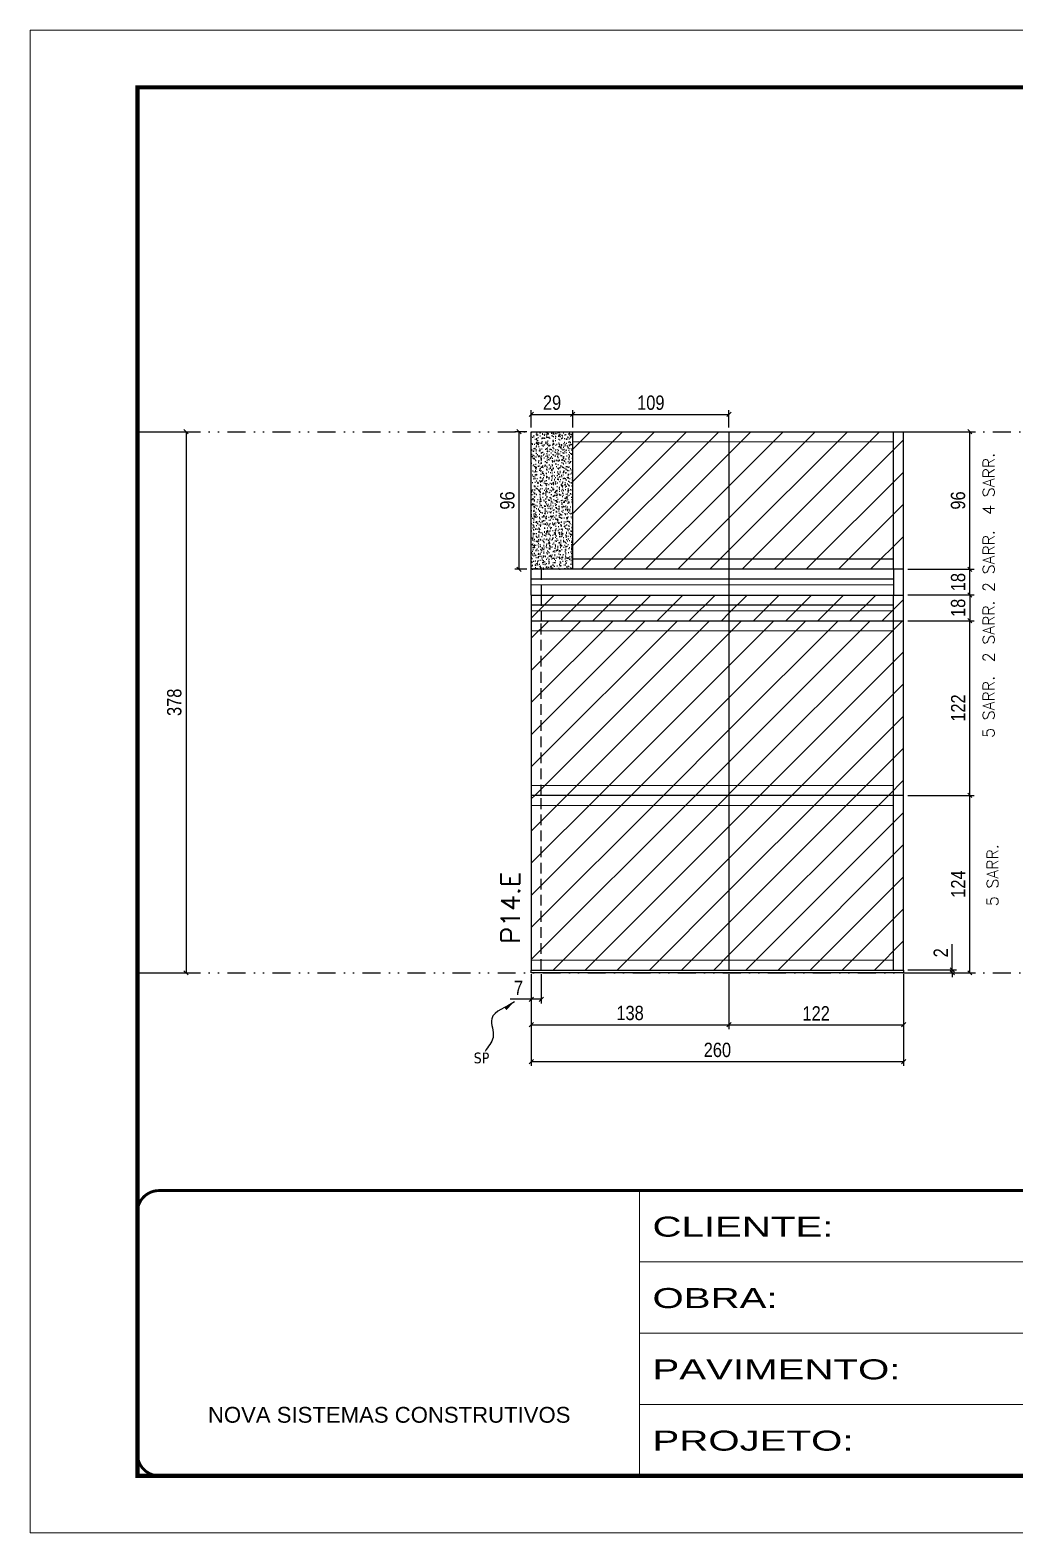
# Model space of a CAD drawing. Extents: x 2949 to 9203, y -16089 to 12527.
# Drawn here: x 2949 to 3637, y -4603 to -3553 of the extents above; entities that cross this region are included whole.
import ezdxf

# ---------------------------------------------------------------- set-up
doc = ezdxf.new("R2010")
doc.units = 0
for name, pattern in [('CONTINUO', [0]), ('DASHED', [0.75, 0.5, -0.25]), ('DIVIDE2', [0.625, 0.25, -0.125, 0, -0.125, 0, -0.125]), ('HIDDEN', [0.375, 0.25, -0.125])]:
    doc.linetypes.add(name, pattern=pattern)
for name, color, linetype in [('COTA', 241, 'Continuous'), ('Nível', 160, 'Continuous'), ('Painéis', 200, 'Continuous'), ('SARR_2.2x7', 40, 'Continuous'), ('Sarrafo de Pressão', 42, 'HIDDEN'), ('texto', 7, 'Continuous')]:
    doc.layers.add(name, color=color, linetype=linetype)
for name, color, linetype, lineweight in [('Folhas', 255, 'Continuous', 9), ('Hachura', 251, 'Continuous', 9), ('Sarr 2.2x7', 40, 'Continuous', 9), ('SARRAFO DE PRESSAO', 251, 'DASHED', 9), ('Texto Seção', 7, 'Continuous', 15)]:
    doc.layers.add(name, color=color, linetype=linetype, lineweight=lineweight)
doc.styles.add('ARIAL', font='arial.ttf')
doc.styles.add('COTA TECNICA', font='techl___.ttf', dxfattribs={"height": 10})
doc.styles.add('COTA TECNICA-50', font='techl___.ttf', dxfattribs={"height": 10})
doc.styles.add('REGUA-120', font='ROMANS.shx', dxfattribs={"height": 15})
doc.styles.add('ROMANS', font='romans.shx')
doc.styles.get("Standard").update_dxf_attribs({"font": 'arial.ttf'})
doc.styles.add('Tecnologia', font='')
doc.styles.get('Tecnologia').set_extended_font_data('Forgotten Futurist')
doc.dimstyles.new('COTA PAINEL-50', dxfattribs={"dimtxt": 10, "dimasz": 3, "dimexe": 3, "dimexo": 3, "dimgap": 3, "dimtad": 1, "dimdec": 1, "dimzin": 12, "dimdsep": 46, "dimtxsty": 'COTA TECNICA-50', "dimblk1": 'OBLIQUE', "dimblk2": 'OBLIQUE', "dimsah": 1, "dimcen": 0.9, "dimclrd": 4, "dimclre": 4, "dimclrt": 240, "dimadec": 1, "dimazin": 3, "dimtfac": 1, "dimtdec": 1, "dimtmove": 0, "dimatfit": 3, "dimfxl": 1, "dimtolj": 1, "dimtzin": 12, "dimarcsym": 0})
doc.dimstyles.new('PAINEL', dxfattribs={"dimtxt": 10, "dimasz": 3, "dimexe": 3, "dimexo": 3, "dimgap": 3, "dimtad": 1, "dimdec": 1, "dimzin": 12, "dimdsep": 46, "dimtxsty": 'COTA TECNICA', "dimblk1": 'OBLIQUE', "dimblk2": 'OBLIQUE', "dimsah": 1, "dimcen": 0.9, "dimclrd": 4, "dimclre": 4, "dimclrt": 240, "dimadec": 1, "dimazin": 3, "dimtfac": 1, "dimtdec": 1, "dimtmove": 0, "dimatfit": 3, "dimfxl": 1, "dimtolj": 1, "dimtzin": 12, "dimarcsym": 0})
doc.dimstyles.get("Standard").update_dxf_attribs({"dimtxt": 0.18, "dimasz": 0.18, "dimexe": 0.18, "dimexo": 0.0625, "dimgap": 0.09, "dimtad": 0, "dimtih": 1, "dimtoh": 1, "dimdec": 4, "dimzin": 0, "dimdsep": 46, "dimtxsty": 'Standard', "dimcen": 0.09, "dimadec": 0, "dimazin": 0, "dimtfac": 1, "dimtdec": 4, "dimtofl": 0, "dimtmove": 0, "dimatfit": 3, "dimfxl": 1, "dimtolj": 1, "dimtzin": 0, "dimarcsym": 0})
pattern_1 = [(45, (-129255.467, -35347.797), (-11.2253202, 11.2253202), [])]
pattern_2 = [(45, (-2336.75, -2843.194), (-11.22532, 11.22532), [])]
pattern_3 = [(45, (0, 3445.725), (-11.22532, 11.22532), [])]

# ---------------------------------------------------------------- blocks, each defined once
blk = doc.blocks.new('9999999999')
at = {"color": 30, "linetype": 'CONTINUO'}
for p, q in [((98564.6, 34230.2), (98564.6, 34429.4)), ((98564.6, 34379.6), (99584, 34379.6)), ((98564.6, 34329.8), (99488, 34329.8)), ((98564.6, 34280), (99488, 34280))]:
    blk.add_line(p, q, dxfattribs=at)
at = {"color": 30, "linetype": 'CONTINUO', "const_width": 2}
blk.add_lwpolyline([(99584, 34230.2), (99584, 34414.4, 0.414214), (99569, 34429.4), (98229, 34429.4, 0.414214), (98214, 34414.4), (98214, 34245.2, 0.414214), (98229, 34230.2), (99584, 34230.2)], format="xyb", dxfattribs=at)
at = {"layer": 'Folhas'}
blk.add_lwpolyline([(98139, 34190.2), (99624, 34190.2), (99624, 35240.2), (98139, 35240.2)], close=True, dxfattribs=at)
at = {"layer": 'Folhas', "color": 30, "const_width": 3}
blk.add_lwpolyline([(98214, 34230.2), (99584, 34230.2), (99584, 35200.2), (98214, 35200.2)], close=True, dxfattribs=at)
at = {"color": 7, "linetype": 'Continuous', "ltscale": 5, "style": 'ARIAL'}
blk.add_text('NOVA SISTEMAS CONSTRUTIVOS', height=11.059, dxfattribs=at).set_placement((98263.2, 34267.2))
at = {"layer": 'Folhas', "color": 7, "style": 'Tecnologia', "width": 1.5}
for s, p in [('CLIENTE:', (98573.7, 34397.2)), ('OBRA:', (98573.7, 34347.3)), ('PAVIMENTO:', (98573.7, 34297.5)), ('PROJETO:', (98573.7, 34247.7))]:
    blk.add_text(s, height=14, dxfattribs=at).set_placement(p)
blk = doc.blocks.new('_Oblique')
at = {"color": 0, "linetype": 'ByBlock', "lineweight": -2}
blk.add_line((-0.5, -0.5), (0.5, 0.5), dxfattribs=at)
blk = doc.blocks.new('*D1753')
at = {"layer": 'COTA', "color": 4, "linetype": 'ByBlock', "lineweight": -2, "transparency": 16777216}
for p, q in [((3027, -3834), (3061, -3834)), ((3058, -3834), (3058, -4212)), ((3027, -4212), (3061, -4212))]:
    blk.add_line(p, q, dxfattribs=at)
at = {"layer": 'Defpoints', "color": 0, "linetype": 'ByBlock', "transparency": 16777216}
for p in [(3024, -3834), (3024, -4212), (3058, -4212)]:
    blk.add_point(p, dxfattribs=at)
at = {"layer": 'COTA', "color": 4, "linetype": 'ByBlock', "lineweight": -2, "transparency": 16777216, "xscale": 3, "yscale": 3, "zscale": 3}
for p, rotation in [((3058, -3834), 90), ((3058, -4212), 270)]:
    blk.add_blockref('_Oblique', p, dxfattribs=dict(at, rotation=rotation))
at = {"layer": 'COTA', "color": 240, "linetype": 'ByBlock', "transparency": 16777216, "insert": (3049.8, -4023), "char_height": 10, "attachment_point": 5, "rotation": 90, "style": 'COTA TECNICA'}
blk.add_mtext('\\A1;378', dxfattribs=at)
blk = doc.blocks.new('*D1742')
at = {"layer": 'COTA', "color": 4, "lineweight": -2, "transparency": 16777216}
for p, q in [((3299.1, -4213), (3299.1, -4277)), ((3559.1, -4213), (3559.1, -4277)), ((3299.1, -4274), (3559.1, -4274))]:
    blk.add_line(p, q, dxfattribs=at)
at = {"layer": 'Defpoints', "color": 0, "transparency": 16777216}
for p in [(3299.1, -4210), (3559.1, -4210), (3559.1, -4274)]:
    blk.add_point(p, dxfattribs=at)
at = {"layer": 'COTA', "color": 4, "lineweight": -2, "transparency": 16777216, "xscale": 3, "yscale": 3, "zscale": 3, "rotation": 180}
blk.add_blockref('_Oblique', (3299.1, -4274), dxfattribs=at)
at = {"layer": 'COTA', "color": 4, "lineweight": -2, "transparency": 16777216, "xscale": 3, "yscale": 3, "zscale": 3}
blk.add_blockref('_Oblique', (3559.1, -4274), dxfattribs=at)
at = {"layer": 'COTA', "color": 240, "transparency": 16777216, "insert": (3429.1, -4265.9), "char_height": 10, "attachment_point": 5, "style": 'COTA TECNICA'}
blk.add_mtext('\\A1;260', dxfattribs=at)
blk = doc.blocks.new('*D1743')
at = {"layer": 'COTA', "color": 4, "lineweight": -2, "transparency": 16777216}
for p, q in [((3299.1, -4215), (3299.1, -4233.5)), ((3306.1, -4213), (3306.1, -4233.5)), ((3299.1, -4230.5), (3284.4, -4230.5)), ((3306.1, -4230.5), (3299.1, -4230.5))]:
    blk.add_line(p, q, dxfattribs=at)
at = {"layer": 'Defpoints', "color": 0, "transparency": 16777216}
for p in [(3306.1, -4210), (3299.1, -4212), (3299.1, -4230.5)]:
    blk.add_point(p, dxfattribs=at)
at = {"layer": 'COTA', "color": 4, "lineweight": -2, "transparency": 16777216, "xscale": 3, "yscale": 3, "zscale": 3, "rotation": 180}
blk.add_blockref('_Oblique', (3299.1, -4230.5), dxfattribs=at)
at = {"layer": 'COTA', "color": 4, "lineweight": -2, "transparency": 16777216, "xscale": 3, "yscale": 3, "zscale": 3}
blk.add_blockref('_Oblique', (3306.1, -4230.5), dxfattribs=at)
at = {"layer": 'COTA', "color": 240, "transparency": 16777216, "insert": (3290.2, -4222.5), "char_height": 10, "attachment_point": 5, "style": 'COTA TECNICA-50'}
blk.add_mtext('\\A1;7', dxfattribs=at)
blk = doc.blocks.new('*D1744')
at = {"layer": 'COTA', "color": 4, "lineweight": -2, "transparency": 16777216}
for p, q in [((3562.1, -4088), (3608.4, -4088)), ((3605.4, -4212), (3605.4, -4088)), ((3562.1, -4212), (3608.4, -4212))]:
    blk.add_line(p, q, dxfattribs=at)
at = {"layer": 'Defpoints', "color": 0, "transparency": 16777216}
for p in [(3559.1, -4088), (3605.4, -4088), (3559.1, -4212)]:
    blk.add_point(p, dxfattribs=at)
at = {"layer": 'COTA', "color": 4, "lineweight": -2, "transparency": 16777216, "xscale": 3, "yscale": 3, "zscale": 3}
for p, rotation in [((3605.4, -4088), 90), ((3605.4, -4212), 270)]:
    blk.add_blockref('_Oblique', p, dxfattribs=dict(at, rotation=rotation))
at = {"layer": 'COTA', "color": 240, "transparency": 16777216, "insert": (3597.3, -4150), "char_height": 10, "attachment_point": 5, "rotation": 90, "style": 'COTA TECNICA-50'}
blk.add_mtext('\\A1;124', dxfattribs=at)
blk = doc.blocks.new('*D1745')
at = {"layer": 'COTA', "color": 4, "lineweight": -2, "transparency": 16777216}
for p, q in [((3593.1, -4210), (3593.1, -4191.9)), ((3562.1, -4210), (3596.1, -4210)), ((3593.1, -4212), (3593.1, -4210)), ((3562.1, -4212), (3596.1, -4212)), ((3593.1, -4212), (3593.1, -4215))]:
    blk.add_line(p, q, dxfattribs=at)
at = {"layer": 'Defpoints', "color": 0, "transparency": 16777216}
for p in [(3559.1, -4210), (3559.1, -4212), (3593.1, -4212)]:
    blk.add_point(p, dxfattribs=at)
at = {"layer": 'COTA', "color": 4, "lineweight": -2, "transparency": 16777216, "xscale": 3, "yscale": 3, "zscale": 3}
for p, rotation in [((3593.1, -4210), 270), ((3593.1, -4212), 90)]:
    blk.add_blockref('_Oblique', p, dxfattribs=dict(at, rotation=rotation))
at = {"layer": 'COTA', "color": 240, "transparency": 16777216, "insert": (3585.1, -4198), "char_height": 10, "attachment_point": 5, "rotation": 90, "style": 'COTA TECNICA-50'}
blk.add_mtext('\\A1;2', dxfattribs=at)
blk = doc.blocks.new('*D1746')
at = {"layer": 'COTA', "color": 4, "linetype": 'ByBlock', "lineweight": -2, "transparency": 16777216}
for p, q in [((3562.1, -3966), (3608.4, -3966)), ((3605.4, -4088), (3605.4, -3966)), ((3562.1, -4088), (3608.4, -4088))]:
    blk.add_line(p, q, dxfattribs=at)
at = {"layer": 'Defpoints', "color": 0, "linetype": 'ByBlock', "transparency": 16777216}
for p in [(3559.1, -3966), (3605.4, -3966), (3559.1, -4088)]:
    blk.add_point(p, dxfattribs=at)
at = {"layer": 'COTA', "color": 4, "linetype": 'ByBlock', "lineweight": -2, "transparency": 16777216, "xscale": 3, "yscale": 3, "zscale": 3}
for p, rotation in [((3605.4, -3966), 90), ((3605.4, -4088), 270)]:
    blk.add_blockref('_Oblique', p, dxfattribs=dict(at, rotation=rotation))
at = {"layer": 'COTA', "color": 240, "linetype": 'ByBlock', "transparency": 16777216, "insert": (3597.3, -4027), "char_height": 10, "attachment_point": 5, "rotation": 90, "style": 'COTA TECNICA'}
blk.add_mtext('\\A1;122', dxfattribs=at)
blk = doc.blocks.new('*D1754')
at = {"layer": 'COTA', "color": 4, "linetype": 'ByBlock', "lineweight": -2, "transparency": 16777216}
for p, q in [((3299.1, -4213), (3299.1, -4251.3)), ((3437.1, -4213), (3437.1, -4251.3)), ((3299.1, -4248.3), (3437.1, -4248.3))]:
    blk.add_line(p, q, dxfattribs=at)
at = {"layer": 'Defpoints', "color": 0, "linetype": 'ByBlock', "transparency": 16777216}
for p in [(3299.1, -4210), (3437.1, -4210), (3437.1, -4248.3)]:
    blk.add_point(p, dxfattribs=at)
at = {"layer": 'COTA', "color": 4, "linetype": 'ByBlock', "lineweight": -2, "transparency": 16777216, "xscale": 3, "yscale": 3, "zscale": 3, "rotation": 180}
blk.add_blockref('_Oblique', (3299.1, -4248.3), dxfattribs=at)
at = {"layer": 'COTA', "color": 4, "linetype": 'ByBlock', "lineweight": -2, "transparency": 16777216, "xscale": 3, "yscale": 3, "zscale": 3}
blk.add_blockref('_Oblique', (3437.1, -4248.3), dxfattribs=at)
at = {"layer": 'COTA', "color": 240, "linetype": 'ByBlock', "transparency": 16777216, "insert": (3368.1, -4240.1), "char_height": 10, "attachment_point": 5, "style": 'COTA TECNICA'}
blk.add_mtext('\\A1;138', dxfattribs=at)
blk = doc.blocks.new('*D1755')
at = {"layer": 'COTA', "color": 4, "linetype": 'ByBlock', "lineweight": -2, "transparency": 16777216}
for p, q in [((3437.1, -4213), (3437.1, -4251.3)), ((3559.1, -4215), (3559.1, -4251.3)), ((3437.1, -4248.3), (3559.1, -4248.3))]:
    blk.add_line(p, q, dxfattribs=at)
at = {"layer": 'Defpoints', "color": 0, "linetype": 'ByBlock', "transparency": 16777216}
for p in [(3437.1, -4210), (3559.1, -4212), (3559.1, -4248.3)]:
    blk.add_point(p, dxfattribs=at)
at = {"layer": 'COTA', "color": 4, "linetype": 'ByBlock', "lineweight": -2, "transparency": 16777216, "xscale": 3, "yscale": 3, "zscale": 3, "rotation": 180}
blk.add_blockref('_Oblique', (3437.1, -4248.3), dxfattribs=at)
at = {"layer": 'COTA', "color": 4, "linetype": 'ByBlock', "lineweight": -2, "transparency": 16777216, "xscale": 3, "yscale": 3, "zscale": 3}
blk.add_blockref('_Oblique', (3559.1, -4248.3), dxfattribs=at)
at = {"layer": 'COTA', "color": 240, "linetype": 'ByBlock', "transparency": 16777216, "insert": (3498.1, -4240.3), "char_height": 10, "attachment_point": 5, "style": 'COTA TECNICA'}
blk.add_mtext('\\A1;122', dxfattribs=at)
blk = doc.blocks.new('*D1758')
at = {"layer": 'COTA', "color": 4, "linetype": 'ByBlock', "lineweight": -2, "transparency": 16777216}
for p, q in [((3562.1, -3834), (3608.4, -3834)), ((3605.4, -3930), (3605.4, -3834)), ((3562.1, -3930), (3608.4, -3930))]:
    blk.add_line(p, q, dxfattribs=at)
at = {"layer": 'Defpoints', "color": 0, "linetype": 'ByBlock', "transparency": 16777216}
for p in [(3559.1, -3834), (3605.4, -3834), (3559.1, -3930)]:
    blk.add_point(p, dxfattribs=at)
at = {"layer": 'COTA', "color": 4, "linetype": 'ByBlock', "lineweight": -2, "transparency": 16777216, "xscale": 3, "yscale": 3, "zscale": 3}
for p, rotation in [((3605.4, -3834), 90), ((3605.4, -3930), 270)]:
    blk.add_blockref('_Oblique', p, dxfattribs=dict(at, rotation=rotation))
at = {"layer": 'COTA', "color": 240, "linetype": 'ByBlock', "transparency": 16777216, "insert": (3597.2, -3882), "char_height": 10, "attachment_point": 5, "rotation": 90, "style": 'COTA TECNICA'}
blk.add_mtext('\\A1;96', dxfattribs=at)
blk = doc.blocks.new('*D1759')
at = {"layer": 'COTA', "color": 4, "linetype": 'ByBlock', "lineweight": -2, "transparency": 16777216}
for p, q in [((3299.1, -3831), (3299.1, -3818.8)), ((3299.1, -3821.8), (3328.1, -3821.8)), ((3328.1, -3831), (3328.1, -3818.8))]:
    blk.add_line(p, q, dxfattribs=at)
at = {"layer": 'Defpoints', "color": 0, "linetype": 'ByBlock', "transparency": 16777216}
for p in [(3328.1, -3821.8), (3299.1, -3834), (3328.1, -3834)]:
    blk.add_point(p, dxfattribs=at)
at = {"layer": 'COTA', "color": 4, "linetype": 'ByBlock', "lineweight": -2, "transparency": 16777216, "xscale": 3, "yscale": 3, "zscale": 3, "rotation": 180}
blk.add_blockref('_Oblique', (3299.1, -3821.8), dxfattribs=at)
at = {"layer": 'COTA', "color": 4, "linetype": 'ByBlock', "lineweight": -2, "transparency": 16777216, "xscale": 3, "yscale": 3, "zscale": 3}
blk.add_blockref('_Oblique', (3328.1, -3821.8), dxfattribs=at)
at = {"layer": 'COTA', "color": 240, "linetype": 'ByBlock', "transparency": 16777216, "insert": (3313.6, -3813.7), "char_height": 10, "attachment_point": 5, "style": 'COTA TECNICA'}
blk.add_mtext('\\A1;29', dxfattribs=at)
blk = doc.blocks.new('*D1760')
at = {"layer": 'COTA', "color": 4, "linetype": 'ByBlock', "lineweight": -2, "transparency": 16777216}
for p, q in [((3296.1, -3834), (3287.6, -3834)), ((3290.6, -3930), (3290.6, -3834)), ((3296.1, -3930), (3287.6, -3930))]:
    blk.add_line(p, q, dxfattribs=at)
at = {"layer": 'Defpoints', "color": 0, "linetype": 'ByBlock', "transparency": 16777216}
for p in [(3290.6, -3834), (3299.1, -3834), (3299.1, -3930)]:
    blk.add_point(p, dxfattribs=at)
at = {"layer": 'COTA', "color": 4, "linetype": 'ByBlock', "lineweight": -2, "transparency": 16777216, "xscale": 3, "yscale": 3, "zscale": 3}
for p, rotation in [((3290.6, -3834), 90), ((3290.6, -3930), 270)]:
    blk.add_blockref('_Oblique', p, dxfattribs=dict(at, rotation=rotation))
at = {"layer": 'COTA', "color": 240, "linetype": 'ByBlock', "transparency": 16777216, "insert": (3282.4, -3882), "char_height": 10, "attachment_point": 5, "rotation": 90, "style": 'COTA TECNICA'}
blk.add_mtext('\\A1;96', dxfattribs=at)
blk = doc.blocks.new('*D1761')
at = {"layer": 'COTA', "color": 4, "lineweight": -2, "transparency": 16777216}
for p, q in [((3562.1, -3948), (3608.4, -3948)), ((3605.4, -3948), (3605.4, -3966)), ((3562.1, -3966), (3608.4, -3966))]:
    blk.add_line(p, q, dxfattribs=at)
at = {"layer": 'Defpoints', "color": 0, "transparency": 16777216}
for p in [(3559.1, -3948), (3559.1, -3966), (3605.4, -3966)]:
    blk.add_point(p, dxfattribs=at)
at = {"layer": 'COTA', "color": 4, "lineweight": -2, "transparency": 16777216, "xscale": 3, "yscale": 3, "zscale": 3}
for p, rotation in [((3605.4, -3948), 90), ((3605.4, -3966), 270)]:
    blk.add_blockref('_Oblique', p, dxfattribs=dict(at, rotation=rotation))
at = {"layer": 'COTA', "color": 240, "transparency": 16777216, "insert": (3597.3, -3957), "char_height": 10, "attachment_point": 5, "rotation": 90, "style": 'COTA TECNICA'}
blk.add_mtext('\\A1;18', dxfattribs=at)
blk = doc.blocks.new('*D2844')
at = {"layer": 'COTA', "color": 4, "lineweight": -2, "transparency": 16777216}
for p, q in [((3562.1, -3930), (3608.4, -3930)), ((3605.4, -3948), (3605.4, -3930)), ((3562.1, -3948), (3608.4, -3948))]:
    blk.add_line(p, q, dxfattribs=at)
at = {"layer": 'Defpoints', "color": 0, "transparency": 16777216}
for p in [(3559.1, -3930), (3605.4, -3930), (3559.1, -3948)]:
    blk.add_point(p, dxfattribs=at)
at = {"layer": 'COTA', "color": 4, "lineweight": -2, "transparency": 16777216, "xscale": 3, "yscale": 3, "zscale": 3}
for p, rotation in [((3605.4, -3930), 90), ((3605.4, -3948), 270)]:
    blk.add_blockref('_Oblique', p, dxfattribs=dict(at, rotation=rotation))
at = {"layer": 'COTA', "color": 240, "transparency": 16777216, "insert": (3597.3, -3939), "char_height": 10, "attachment_point": 5, "rotation": 90, "style": 'COTA TECNICA-50'}
blk.add_mtext('\\A1;18', dxfattribs=at)
blk = doc.blocks.new('*D2845')
at = {"layer": 'COTA', "color": 4, "lineweight": -2, "transparency": 16777216}
for p, q in [((3328.1, -3831), (3328.1, -3818.8)), ((3328.1, -3821.8), (3437.1, -3821.8)), ((3437.1, -3831), (3437.1, -3818.8))]:
    blk.add_line(p, q, dxfattribs=at)
at = {"layer": 'Defpoints', "color": 0, "transparency": 16777216}
for p in [(3437.1, -3821.8), (3328.1, -3834), (3437.1, -3834)]:
    blk.add_point(p, dxfattribs=at)
at = {"layer": 'COTA', "color": 4, "lineweight": -2, "transparency": 16777216, "xscale": 3, "yscale": 3, "zscale": 3, "rotation": 180}
blk.add_blockref('_Oblique', (3328.1, -3821.8), dxfattribs=at)
at = {"layer": 'COTA', "color": 4, "lineweight": -2, "transparency": 16777216, "xscale": 3, "yscale": 3, "zscale": 3}
blk.add_blockref('_Oblique', (3437.1, -3821.8), dxfattribs=at)
at = {"layer": 'COTA', "color": 240, "transparency": 16777216, "insert": (3382.6, -3813.7), "char_height": 10, "attachment_point": 5, "style": 'COTA TECNICA-50'}
blk.add_mtext('\\A1;109', dxfattribs=at)

msp = doc.modelspace()

# ---------------------------------------------------------------- hatches: boundary and pattern name
at = {"layer": 'COTA', "linetype": 'ByBlock'}
h = msp.add_hatch(dxfattribs=at)
h.set_pattern_fill('AR-CONC', color=256, scale=0.03)
h.set_pattern_definition([(50, (-129255.4665, -35310.7967), (5.46554007, -0.47817257), [0.5715, -6.2865]), (355, (-129255.4665, -35310.7967), (-1.05730264, 5.73170536), [0.4572, -5.02921753]), (100.4514447, (-129255.011, -35310.8366), (4.40823741, 5.25353256), [0.48570026, -5.34270734]), (46.1842, (-129255.4665, -35309.273), (8.13237123, -1.26126984), [0.85725, -9.42975]), (96.6355576, (-129254.789, -35309.378), (7.122124, 7.42278374), [0.7285507, -8.01406824]), (351.184151, (-129255.4665, -35309.273), (7.122124, 7.42278374), [0.685799, -7.54379196]), (21, (-129254.7045, -35309.6537), (4.54843174, -3.06795595), [0.5715, -6.2865]), (326, (-129254.7045, -35309.6537), (1.85406085, 5.52563898), [0.4572, -5.0292]), (71.451445, (-129254.3255, -35309.9094), (6.40249258, 2.45768307), [0.48570026, -5.34269813]), (37.5, (-129255.4665, -35310.7967), (0.092658098, 2.536651166), [0, -4.96824, 0, -5.1054, 0, -5.04825]), (7.5, (-129255.4665, -35310.7967), (2.004589875, 3.005417245), [0, -2.91084, 0, -4.85394, 0, -1.92405]), (327.5, (-129257.1658, -35310.7967), (4.067717855, -0.17186232), [0, -1.905, 0, -5.9436, 0, -7.8867]), (317.5, (-129257.9278, -35310.7967), (4.44387544, 0.76279473), [0, -2.4765, 0, -3.94716, 0, -5.6007])])
h.paths.add_polyline_path([(3299.11, -3930.03), (3328.11, -3930.03), (3328.11, -3834.03), (3299.11, -3834.03)])
at = {"layer": 'Hachura', "linetype": 'ByBlock'}
h = msp.add_hatch(dxfattribs=at)
h.set_pattern_fill('ANSI31', color=256, scale=5)
h.set_pattern_definition(pattern_2)
h.paths.add_polyline_path([(3437.11, -3930.03), (3437.11, -3834.03), (3328.11, -3834.03), (3328.11, -3898.03), (3328.11, -3930.03)])
h = msp.add_hatch(dxfattribs=at)
h.set_pattern_fill('ANSI31', color=256, scale=5)
h.set_pattern_definition(pattern_2)
h.paths.add_polyline_path([(3559.11, -3930.03), (3559.11, -3834.03), (3437.11, -3834.03), (3437.11, -3930.03)])
at = {"layer": 'Hachura'}
h = msp.add_hatch(dxfattribs=at)
h.set_pattern_fill('ANSI31', color=256, scale=5)
h.set_pattern_definition(pattern_3)
h.paths.add_polyline_path([(3299.11, -3948.03), (3299.11, -3966.03), (3437.11, -3966.03), (3437.11, -3948.03)])
h = msp.add_hatch(dxfattribs=at)
h.set_pattern_fill('ANSI31', color=256, scale=5)
h.set_pattern_definition(pattern_3)
h.paths.add_polyline_path([(3559.11, -3966.03), (3559.11, -3948.03), (3437.11, -3948.03), (3437.11, -3966.03)])
at = {"layer": 'Hachura', "linetype": 'ByBlock'}
h = msp.add_hatch(dxfattribs=at)
h.set_pattern_fill('ANSI31', color=256, scale=5)
h.set_pattern_definition(pattern_1)
h.paths.add_polyline_path([(3437.11, -3966.03), (3299.11, -3966.03), (3299.11, -4088.03), (3437.11, -4088.03)])
h = msp.add_hatch(dxfattribs=at)
h.set_pattern_fill('ANSI31', color=256, scale=5)
h.set_pattern_definition(pattern_1)
h.paths.add_polyline_path([(3437.11, -4088.03), (3559.11, -4088.03), (3559.11, -3966.03), (3437.11, -3966.03)])
h = msp.add_hatch(dxfattribs=at)
h.set_pattern_fill('ANSI31', color=256, scale=5)
h.set_pattern_definition(pattern_1)
h.paths.add_polyline_path([(3437.11, -4088.03), (3299.11, -4088.03), (3299.11, -4210.03), (3437.11, -4210.03)])
h = msp.add_hatch(dxfattribs=at)
h.set_pattern_fill('ANSI31', color=256, scale=5)
h.set_pattern_definition(pattern_1)
h.paths.add_polyline_path([(3437.11, -4088.03), (3437.11, -4210.03), (3559.11, -4210.03), (3559.11, -4088.03)])

# ---------------------------------------------------------------- linework, layer by layer
at = {"layer": 'COTA', "linetype": 'ByBlock'}
for p, q in [((3299.11, -3930.03), (3299.11, -3834.03)), ((3299.11, -3834.03), (3328.11, -3834.03))]:
    msp.add_line(p, q, dxfattribs=at)
at = {"layer": 'Nível', "color": 4, "linetype": 'DIVIDE2', "ltscale": 50}
for p, q in [((3024.03, -3834.03), (4394.03, -3834.03)), ((3024.03, -4212.03), (4394.03, -4212.03))]:
    msp.add_line(p, q, dxfattribs=at)
at = {"layer": 'Painéis'}
for p, q in [((3328.11, -3930.03), (3328.11, -3834.03)), ((3328.11, -3834.03), (3559.11, -3834.03)), ((3437.11, -3834.03), (3437.11, -4210.03)), ((3559.11, -3930.03), (3559.11, -3834.03)), ((3559.11, -3898.03), (3559.11, -3898.03)), ((3559.11, -3930.03), (3299.11, -3930.03)), ((3328.11, -3930.03), (3299.11, -3930.03)), ((3299.11, -3930.03), (3299.11, -3930.03)), ((3299.11, -3930.03), (3299.11, -3930.03)), ((3299.11, -3948.03), (3299.11, -3930.03)), ((3559.11, -3948.03), (3559.11, -3930.03)), ((3299.11, -3948.03), (3299.11, -3966.03)), ((3299.11, -3948.03), (3559.11, -3948.03)), ((3559.11, -3966.03), (3559.11, -3948.03)), ((3299.11, -3966.03), (3299.11, -4210.03)), ((3299.11, -3966.03), (3559.11, -3966.03)), ((3559.11, -4210.03), (3559.11, -3966.03)), ((3559.11, -4088.03), (3299.11, -4088.03)), ((3299.11, -4210.03), (3559.11, -4210.03))]:
    msp.add_line(p, q, dxfattribs=at)
msp.add_lwpolyline([(3299.11, -4210.03), (3559.11, -4210.03), (3559.11, -4212.03), (3299.11, -4212.03)], close=True, dxfattribs=at)
at = {"layer": 'Sarr 2.2x7'}
for p, q in [((3552.11, -3841.03), (3328.11, -3841.03)), ((3552.11, -3941.03), (3299.11, -3941.03)), ((3552.11, -3959.03), (3299.11, -3959.03)), ((3552.11, -3973.03), (3299.11, -3973.03)), ((3552.11, -4081.03), (3299.11, -4081.03)), ((3552.11, -4095.03), (3299.11, -4095.03)), ((3552.11, -4203.03), (3299.11, -4203.03)), ((3559.11, -4210.03), (3299.11, -4210.03))]:
    msp.add_line(p, q, dxfattribs=at)
at = {"layer": 'Sarr 2.2x7', "linetype": 'Continuous'}
for p, q in [((3299.11, -3930.03), (3299.11, -3923.03)), ((3559.11, -3930.03), (3559.11, -3923.03)), ((3299.11, -4088.03), (3299.11, -4081.03)), ((3559.11, -4088.03), (3559.11, -4081.03)), ((3299.11, -4210.03), (3299.11, -4203.03)), ((3559.11, -4210.03), (3559.11, -4203.03))]:
    msp.add_line(p, q, dxfattribs=at)
at = {"layer": 'SARR_2.2x7'}
for p, q in [((3552.11, -3930.03), (3552.11, -3834.03)), ((3552.11, -3923.03), (3328.11, -3923.03)), ((3552.11, -3937.03), (3299.11, -3937.03)), ((3552.11, -3930.03), (3552.11, -3948.03)), ((3552.11, -3955.03), (3299.11, -3955.03)), ((3552.11, -3966.03), (3552.11, -3948.03)), ((3552.11, -4088.03), (3552.11, -3966.03)), ((3552.11, -4210.03), (3552.11, -4088.03))]:
    msp.add_line(p, q, dxfattribs=at)
at = {"layer": 'Sarrafo de Pressão', "ltscale": 30}
for p, q in [((3306.11, -3930.03), (3306.11, -3930.03)), ((3306.11, -3930.03), (3306.11, -3948.03)), ((3306.11, -3948.03), (3306.11, -3966.03)), ((3306.11, -4088.03), (3306.11, -3966.03)), ((3306.11, -4210.03), (3306.11, -4088.03))]:
    msp.add_line(p, q, dxfattribs=at)

# ---------------------------------------------------------------- block references
at = {"layer": 'SARRAFO DE PRESSAO', "color": 6, "linetype": 'ByBlock'}
msp.add_blockref('9999999999', (-95189.94, -38793.52), dxfattribs=at)

# ---------------------------------------------------------------- texts
at = {"layer": 'texto', "color": 0, "insert": (3264.34, -4271.52), "char_height": 7.5, "attachment_point": 5}
msp.add_mtext('{\\fTahoma|b0|i0|c0|p34;\\C4;SP}', dxfattribs=at)
at = {"layer": 'Texto Seção', "linetype": 'Continuous', "style": 'ROMANS'}
for s, p in [('4 SARR.', (3622.55, -3891.99)), ('2 SARR.', (3622.55, -3945.87)), ('2 SARR.', (3622.55, -3995.02)), ('5 SARR.', (3622.55, -4047.81)), ('5 SARR.', (3625.26, -4165.41))]:
    msp.add_text(s, height=8, rotation=90, dxfattribs=at).set_placement(p)
at = {"layer": 'Texto Seção', "insert": (3291.08, -4191.57), "char_height": 13, "width": 285.3299, "attachment_point": 7, "rotation": 90, "style": 'REGUA-120'}
msp.add_mtext('P14.E', dxfattribs=at)

# ---------------------------------------------------------------- dimensions: what is measured, and where the dimension line sits
at = {"layer": 'COTA', "linetype": 'ByBlock'}
for base, p1, p2, picture, middle in [((3328.11, -3821.82), (3299.11, -3834.03), (3328.11, -3834.03), '*D1759', (3313.61, -3813.73)), ((3437.11, -4248.34), (3299.11, -4210.03), (3437.11, -4210.03), '*D1754', (3368.11, -4240.1))]:
    dim = msp.add_linear_dim(base=base, p1=p1, p2=p2, dimstyle='PAINEL', dxfattribs=at)
    dim.commit()
    dim.dimension.update_dxf_attribs({"geometry": picture, "text_midpoint": middle})
at = {"layer": 'COTA'}
dim = msp.add_linear_dim(base=(3437.11, -3821.82), p1=(3328.11, -3834.03), p2=(3437.11, -3834.03), dimstyle='COTA PAINEL-50', dxfattribs=at)
dim.commit()
dim.dimension.update_dxf_attribs({"geometry": '*D2845', "text_midpoint": (3382.61, -3813.69)})
at = {"layer": 'COTA', "linetype": 'ByBlock'}
for base, p1, p2, picture, middle in [((3058.03, -4212.03), (3024.03, -3834.03), (3024.03, -4212.03), '*D1753', (3049.79, -4023.03)), ((3290.58, -3834.03), (3299.11, -3930.03), (3299.11, -3834.03), '*D1760', (3282.44, -3882.03)), ((3605.35, -3834.03), (3559.11, -3930.03), (3559.11, -3834.03), '*D1758', (3597.22, -3882.03)), ((3605.35, -3966.03), (3559.11, -4088.03), (3559.11, -3966.03), '*D1746', (3597.3, -4027.03))]:
    dim = msp.add_linear_dim(base=base, p1=p1, p2=p2, angle=90, dimstyle='PAINEL', dxfattribs=at)
    dim.commit()
    dim.dimension.update_dxf_attribs({"geometry": picture, "text_midpoint": middle})
at = {"layer": 'COTA'}
for base, p1, p2, angle, dimstyle, picture, middle in [((3605.35, -3930.03), (3559.11, -3948.03), (3559.11, -3930.03), 90, 'COTA PAINEL-50', '*D2844', (3597.26, -3939.03)), ((3605.35, -3966.03), (3559.11, -3948.03), (3559.11, -3966.03), 90, 'PAINEL', '*D1761', (3597.26, -3957.03)), ((3605.35, -4088.03), (3559.11, -4212.03), (3559.11, -4088.03), 90, 'COTA PAINEL-50', '*D1744', (3597.28, -4150.03)), ((3299.11, -4230.54), (3306.11, -4210.03), (3299.11, -4212.03), 180, 'COTA PAINEL-50', '*D1743', (3290.25, -4222.47))]:
    dim = msp.add_linear_dim(base=base, p1=p1, p2=p2, angle=angle, dimstyle=dimstyle, dxfattribs=at)
    dim.commit()
    dim.dimension.update_dxf_attribs({"geometry": picture, "text_midpoint": middle})
dim = msp.add_linear_dim(base=(3593.12, -4212.03), p1=(3559.11, -4210.03), p2=(3559.11, -4212.03), angle=90, dimstyle='COTA PAINEL-50', dxfattribs=at)
dim.commit()
dim.dimension.update_dxf_attribs({"geometry": '*D1745', "text_midpoint": (3593.12, -4197.98), "dimtype": 160})
dim = msp.add_linear_dim(base=(3559.11, -4273.99), p1=(3299.11, -4210.03), p2=(3559.11, -4210.03), dimstyle='PAINEL', override={"dimarcsym": 2}, dxfattribs=at)
dim.commit()
dim.dimension.update_dxf_attribs({"geometry": '*D1742', "text_midpoint": (3429.11, -4265.89)})
at = {"layer": 'COTA', "linetype": 'ByBlock'}
dim = msp.add_linear_dim(base=(3559.11, -4248.34), p1=(3437.11, -4210.03), p2=(3559.11, -4212.03), dimstyle='PAINEL', override={"dimtmove": 1}, dxfattribs=at)
dim.commit()
dim.dimension.update_dxf_attribs({"geometry": '*D1755', "text_midpoint": (3498.11, -4240.29)})

# ---------------------------------------------------------------- leaders
at = {"layer": 'COTA', "path_type": 1}
msp.add_leader([(3287.29, -4232.21), (3271.5, -4244.05), (3272.43, -4257.06), (3266.87, -4266.84)], dimstyle='Standard', override={"dimasz": 8}, dxfattribs=at)

doc.saveas('drawing.dxf')
